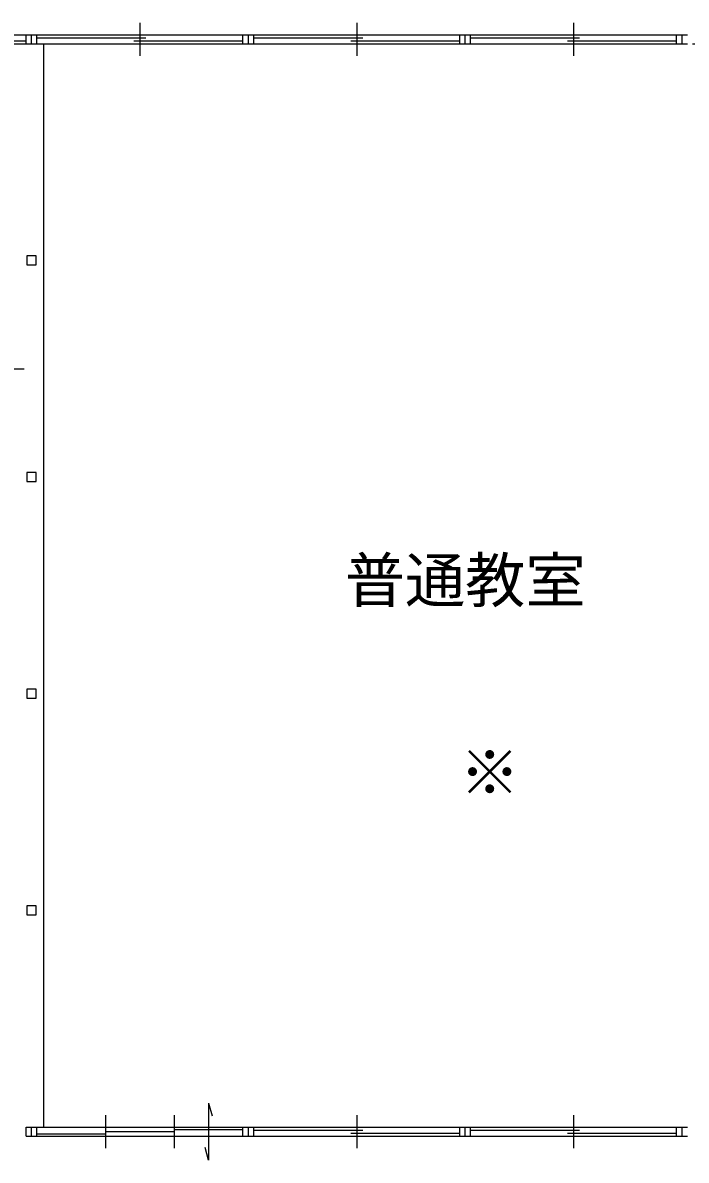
# Model space of a CAD drawing. Units: millimetres at full size, sheet at 1:100. Extents: x -84100 to 167013, y -59450 to 59350.
# Drawn here: x 131222 to 136730, y 28356 to 37806 of the extents above; entities that cross this region are included whole.
import ezdxf
from ezdxf.enums import TextEntityAlignment as Align

# ---------------------------------------------------------------- set-up
doc = ezdxf.new("R2010")
doc.units = ezdxf.units.MM
doc.header["$LTSCALE"] = 100
doc.linetypes.add('CHAIN1', pattern=[8, 5, -1, 1, -1])
doc.linetypes.add('DASHED1', pattern=[1.8, 1.2, -0.6])
for name, color, linetype, lineweight in [('0-2_間仕切り', 5, 'Continuous', 9), ('0-4_通り芯', 3, 'Continuous', 9), ('0-5_通芯符号', 3, 'CHAIN1', 9), ('0-7_作図線', 7, 'Continuous', 9)]:
    doc.layers.add(name, color=color, linetype=linetype, lineweight=lineweight)
doc.layers.add('1-E', color=7, linetype='Continuous')
doc.layers.add('2-A', color=7, linetype='Continuous')
doc.styles.add('ＭＳ ゴシック', font='')
doc.styles.get('ＭＳ ゴシック').set_extended_font_data('MS Gothic')

msp = doc.modelspace()

# ---------------------------------------------------------------- linework, layer by layer
at = {"layer": '0-2_間仕切り'}
for p, q in [((132194.8, 37805.5), (132194.8, 37530.5)), ((133994.8, 37805.5), (133994.8, 37530.5)), ((135794.8, 37805.5), (135794.8, 37530.5)), ((129539.8, 37705.5), (131249.8, 37705.5)), ((131339.8, 37705.5), (133049.8, 37705.5)), ((133139.8, 37705.5), (134849.8, 37705.5)), ((134939.8, 37705.5), (136649.8, 37705.5)), ((129539.8, 37630.5), (131249.8, 37630.5)), ((130344.8, 37655.5), (131249.8, 37655.5)), ((131339.8, 37680.5), (132244.8, 37680.5)), ((131339.8, 37630.5), (133049.8, 37630.5)), ((132144.8, 37655.5), (133049.8, 37655.5)), ((133139.8, 37680.5), (134044.8, 37680.5)), ((133139.8, 37630.5), (134849.8, 37630.5)), ((133944.8, 37655.5), (134849.8, 37655.5)), ((134939.8, 37680.5), (135844.8, 37680.5)), ((134939.8, 37630.5), (136649.8, 37630.5)), ((135744.8, 37655.5), (136649.8, 37655.5)), ((132764.8, 28830.5), (132764.8, 28355.5)), ((132764.8, 28830.5), (132793.2, 28724.3)), ((131909.8, 28730.5), (131909.8, 28455.5)), ((132479.8, 28730.5), (132479.8, 28455.5)), ((133994.8, 28730.5), (133994.8, 28455.5)), ((135794.8, 28730.5), (135794.8, 28455.5)), ((131339.8, 28630.5), (133049.8, 28630.5)), ((131339.8, 28574.2), (131909.8, 28574.2)), ((131339.8, 28555.5), (133049.8, 28555.5)), ((131909.8, 28593), (132479.8, 28593)), ((132479.8, 28611.7), (133049.8, 28611.7)), ((133139.8, 28630.5), (134849.8, 28630.5)), ((133139.8, 28605.5), (134044.8, 28605.5)), ((133139.8, 28555.5), (134849.8, 28555.5)), ((133944.8, 28580.5), (134849.8, 28580.5)), ((134939.8, 28630.5), (136649.8, 28630.5)), ((134939.8, 28605.5), (135844.8, 28605.5)), ((134939.8, 28555.5), (136649.8, 28555.5)), ((135744.8, 28580.5), (136649.8, 28580.5)), ((132764.8, 28355.5), (132736.3, 28461.7))]:
    msp.add_line(p, q, dxfattribs=at)
at = {"layer": '0-4_通り芯'}
msp.add_line((131394.8, 37630.5), (131394.8, 28630.5), dxfattribs=at)
at = {"layer": '0-5_通芯符号'}
msp.add_line((113782.3, 37630.5), (167012.6, 37630.5), dxfattribs=at)
at = {"layer": '0-5_通芯符号', "linetype": 'DASHED1'}
msp.add_line((123194.8, 34930.5), (131294.8, 34930.5), dxfattribs=at)
at = {"layer": '0-7_作図線'}
for p, q in [((131249.8, 37705.5), (131339.8, 37705.5)), ((131249.8, 37630.5), (131249.8, 37705.5)), ((131294.8, 37630.5), (131294.8, 37705.5)), ((131339.8, 37630.5), (131339.8, 37705.5)), ((133049.8, 37705.5), (133139.8, 37705.5)), ((133049.8, 37630.5), (133049.8, 37705.5)), ((133094.8, 37630.5), (133094.8, 37705.5)), ((133139.8, 37630.5), (133139.8, 37705.5)), ((134849.8, 37705.5), (134939.8, 37705.5)), ((134849.8, 37630.5), (134849.8, 37705.5)), ((134894.8, 37630.5), (134894.8, 37705.5)), ((134939.8, 37630.5), (134939.8, 37705.5)), ((136649.8, 37705.5), (136739.8, 37705.5)), ((136649.8, 37630.5), (136649.8, 37705.5)), ((136694.8, 37630.5), (136694.8, 37705.5)), ((131249.8, 37630.5), (131339.8, 37630.5)), ((133049.8, 37630.5), (133139.8, 37630.5)), ((134849.8, 37630.5), (134939.8, 37630.5)), ((136649.8, 37630.5), (136739.8, 37630.5)), ((131249.8, 28630.5), (131339.8, 28630.5)), ((131249.8, 28555.5), (131249.8, 28630.5)), ((131249.8, 28555.5), (131339.8, 28555.5)), ((131294.8, 28555.5), (131294.8, 28630.5)), ((131339.8, 28555.5), (131339.8, 28630.5)), ((133049.8, 28630.5), (133139.8, 28630.5)), ((133049.8, 28555.5), (133049.8, 28630.5)), ((133049.8, 28555.5), (133139.8, 28555.5)), ((133094.8, 28555.5), (133094.8, 28630.5)), ((133139.8, 28555.5), (133139.8, 28630.5)), ((134849.8, 28630.5), (134939.8, 28630.5)), ((134849.8, 28555.5), (134849.8, 28630.5)), ((134849.8, 28555.5), (134939.8, 28555.5)), ((134894.8, 28555.5), (134894.8, 28630.5)), ((134939.8, 28555.5), (134939.8, 28630.5)), ((136649.8, 28630.5), (136739.8, 28630.5)), ((136649.8, 28555.5), (136649.8, 28630.5)), ((136649.8, 28555.5), (136739.8, 28555.5)), ((136694.8, 28555.5), (136694.8, 28630.5))]:
    msp.add_line(p, q, dxfattribs=at)
for points in [[(131257.3, 35793), (131332.3, 35793), (131332.3, 35868), (131257.3, 35868)], [(131257.3, 33993), (131332.3, 33993), (131332.3, 34068), (131257.3, 34068)], [(131257.3, 32193), (131332.3, 32193), (131332.3, 32268), (131257.3, 32268)], [(131257.3, 30393), (131332.3, 30393), (131332.3, 30468), (131257.3, 30468)]]:
    msp.add_lwpolyline(points, close=True, dxfattribs=at)

# ---------------------------------------------------------------- texts
at = {"layer": '1-E', "style": 'ＭＳ ゴシック'}
msp.add_text('普通教室', height=366.6, dxfattribs=at).set_placement((133894.8, 32880.5), align=Align.BOTTOM_LEFT)
at = {"layer": '2-A', "style": 'ＭＳ ゴシック'}
msp.add_text('※', height=366.6, dxfattribs=at).set_placement((134848.5, 31284.3), align=Align.BOTTOM_LEFT)

doc.saveas('drawing.dxf')
